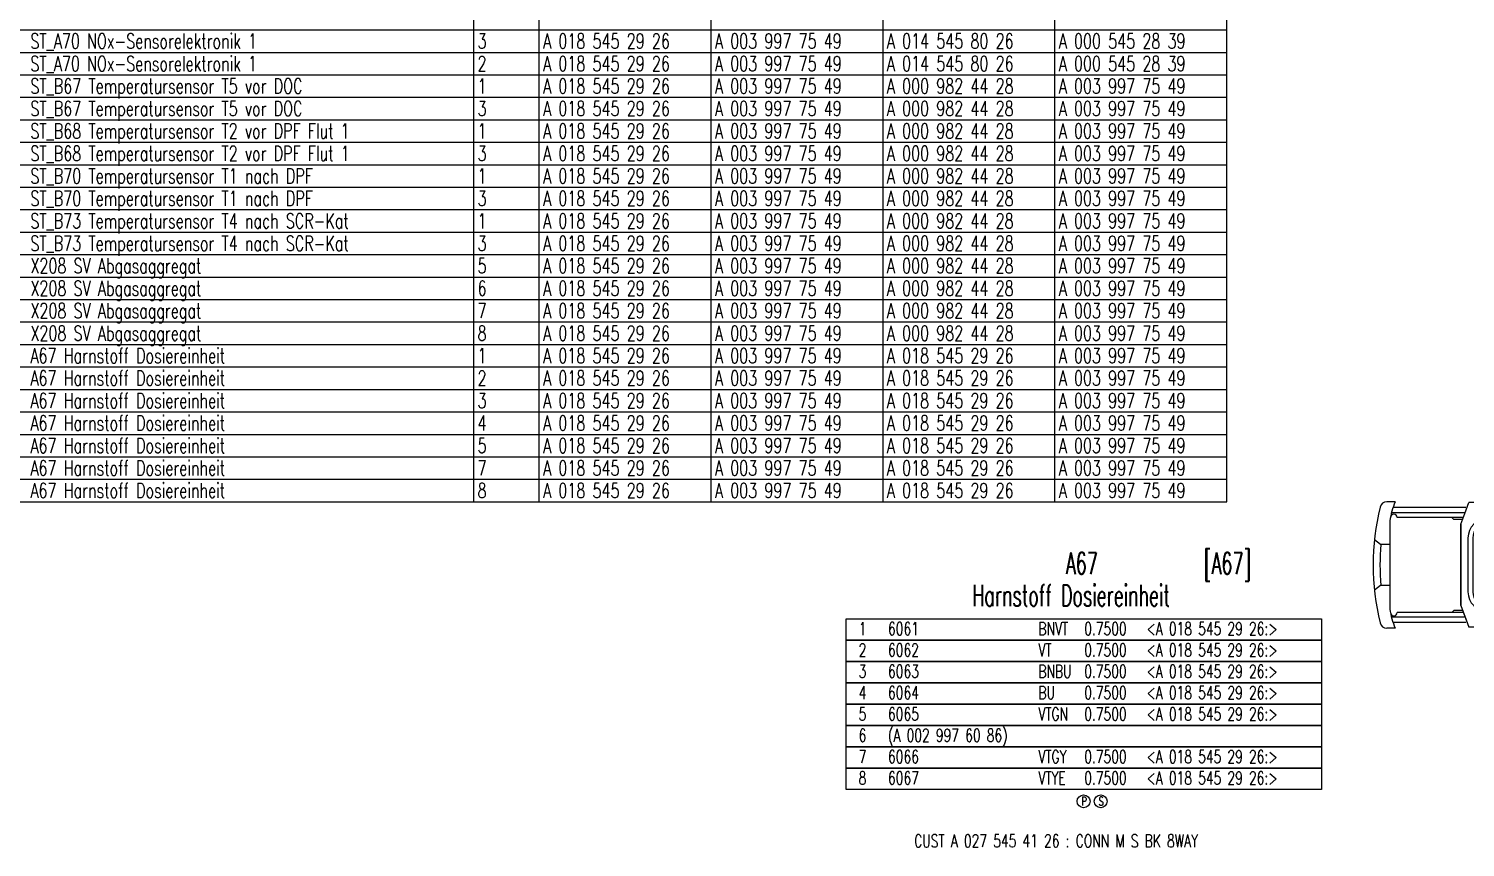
# Model space of a CAD drawing. Extents: x 69 to 1887, y 24 to 936.
# Drawn here: x 759.7 to 1095.2, y 509.4 to 700.7 of the extents above; entities that cross this region are included whole.
import ezdxf

# ---------------------------------------------------------------- set-up
doc = ezdxf.new("R2010")
doc.units = 0
doc.layers.get('0').update_dxf_attribs({"linetype": 'CONTINUOUS'})
doc.layers.add('LAYER_0', color=7, linetype='CONTINUOUS')
doc.layers.add('SYMBOLS', color=7, linetype='CONTINUOUS')
doc.styles.add('HS-COMP-DESCRIPTION', font='ROMANS.SHX', dxfattribs={"width": 0.6, "height": 5})
doc.styles.add('HS-COMPONENT-FLAGS', font='ROMANS.SHX', dxfattribs={"width": 0.7, "height": 2})
doc.styles.add('HS-PART-NO', font='ROMANS.SHX', dxfattribs={"width": 0.7, "height": 3})
doc.styles.add('HS-TABLE-WIRE', font='ROMANS.SHX', dxfattribs={"width": 0.7, "height": 3.5})
doc.styles.add('HS-WIRE', font='ROMANS.SHX', dxfattribs={"width": 0.7, "height": 3})

# ---------------------------------------------------------------- blocks, each defined once
blk = doc.blocks.new('418050050')
at = {"layer": 'LAYER_0', "color": 7}
for points in [[(-20.49, -11.01), (-22.41, -11.01)], [(-3.95, -12.31), (-20.95, -12.31)], [(25.44, -11.16), (-3.26, -11.16)], [(39.29, -12.1), (39.29, -17.96), (36.94, -17.96)], [(62.73, -12.44), (39.29, -12.44)], [(63.82, -11.83), (39.55, -11.83)], [(39.9, -11.82), (39.9, -24.51)], [(-21.73, -15.45), (-21.73, -36.09)], [(-21.53, -14.65), (-21.57, -14.65)], [(-4.33, -13.61), (-21.32, -13.61)], [(-4.58, -14.65), (-19.98, -14.65)], [(-7.24, -14.65), (-6.79, -15.17)], [(-4.68, -15.17), (-6.79, -15.17)], [(21.68, -14.88), (1.11, -14.88)], [(21.68, -16.02), (1.11, -16.02)], [(27.68, -37.78), (27.68, -13.69)], [(39.3, -15.75), (64.85, -15.75)], [(64.85, -16.81), (64.85, -14.56)], [(66.49, -16.34), (66.49, -17.38), (65.94, -17.38), (65.94, -13.95)], [(69.02, -16.07), (66.75, -16.07)], [(66.96, -26.28), (66.96, -16.07)], [(67.33, -26.28), (67.33, -16.07)], [(67.7, -26.28), (67.7, -16.07)], [(68.23, -26.28), (68.23, -16.07)], [(68.76, -26.28), (68.76, -16.07)], [(70.54, -17.36), (69.29, -17.36), (69.29, -16.34)], [(-23.88, -20.98), (-25.31, -19.91)], [(-3.46, -19.45), (-3.46, -32.02)], [(-2.31, -19.45), (-2.31, -32.02)], [(-1.29, -19.45), (-1.29, -20.88)], [(-1.17, -19.45), (-1.17, -32.02)], [(4.05, -23.76), (0.05, -23.76), (0.05, -19.76), (4.05, -19.76), (4.05, -23.76)], [(21.68, -17.05), (1.11, -17.05)], [(21.68, -17.16), (1.11, -17.16)], [(10.28, -23.76), (6.28, -23.76), (6.28, -19.76), (10.28, -19.76), (10.28, -23.76)], [(16.51, -23.76), (12.51, -23.76), (12.51, -19.76), (16.51, -19.76), (16.51, -23.76)], [(22.74, -23.76), (18.74, -23.76), (18.74, -19.76), (22.74, -19.76), (22.74, -23.76)], [(23.97, -32.02), (23.97, -19.45)], [(24.08, -20.88), (24.08, -19.45)], [(25.11, -32.02), (25.11, -19.45)], [(26.25, -32.02), (26.25, -19.45)], [(36.14, -18.76), (36.14, -26.28)], [(39.29, -17.96), (39.29, -26.28)], [(65.94, -17.38), (64.85, -16.81), (63.12, -21.36)], [(63.95, -22.65), (65.94, -17.38)], [(66.49, -17.38), (66.49, -26.28)], [(69.29, -17.36), (69.29, -26.28)], [(70.34, -17.36), (70.34, -26.28)], [(71.33, -17.98), (70.8, -17.98), (70.8, -17.63)], [(70.8, -17.98), (70.8, -26.28)], [(71.59, -26.28), (71.59, -18.24)], [(-21.75, -20.98), (-23.88, -20.98)], [(-1.97, -20.88), (-1.97, -30.59)], [(-1.29, -20.88), (-1.97, -20.88)], [(24.77, -20.88), (24.08, -20.88)], [(24.77, -30.59), (24.77, -20.88)], [(63.37, -20.72), (39.29, -20.72)], [(58.08, -23.29), (58.08, -26.28)], [(62.64, -21.7), (59.68, -21.7)], [(59.9, -22.99), (63.45, -22.99)], [(62.58, -22.99), (62.58, -26.28)], [(63.74, -22.9), (63.74, -26.28)], [(70.8, -22.31), (64.07, -22.31)], [(70.8, -22.31), (70.8, -22.58), (71.59, -22.58)], [(36.14, -33.81), (36.14, -26.28)], [(39.9, -24.51), (39.29, -24.51)], [(39.29, -34.6), (39.29, -26.28)], [(39.9, -24.51), (45, -24.51), (45, -26.28)], [(39.9, -28.06), (45, -28.06), (45, -26.28)], [(58.08, -29.28), (58.08, -26.28)], [(59.11, -26.29), (59.11, -23.79)], [(59.11, -26.27), (59.11, -28.78)], [(62.58, -29.57), (62.58, -26.28)], [(63.74, -29.66), (63.74, -26.28)], [(66.49, -35.19), (66.49, -26.28)], [(66.96, -26.28), (66.96, -36.48)], [(67.33, -26.28), (67.33, -36.48)], [(67.7, -26.28), (67.7, -36.48)], [(68.23, -26.28), (68.23, -36.48)], [(68.76, -26.28), (68.76, -36.48)], [(69.29, -35.2), (69.29, -26.28)], [(70.34, -35.2), (70.34, -26.28)], [(70.8, -34.58), (70.8, -26.28)], [(71.59, -26.28), (71.59, -34.32)], [(4.05, -27.71), (0.05, -27.71), (0.05, -31.71), (4.05, -31.71), (4.05, -27.71)], [(10.28, -27.71), (6.28, -27.71), (6.28, -31.71), (10.28, -31.71), (10.28, -27.71)], [(16.51, -27.71), (12.51, -27.71), (12.51, -31.71), (16.51, -31.71), (16.51, -27.71)], [(22.74, -27.71), (18.74, -27.71), (18.74, -31.71), (22.74, -31.71), (22.74, -27.71)], [(39.9, -28.06), (39.29, -28.06)], [(39.9, -40.74), (39.9, -28.06)], [(59.9, -29.57), (63.45, -29.57)], [(63.95, -29.91), (65.94, -35.19)], [(70.8, -30.26), (70.8, -29.98), (71.59, -29.98)], [(-23.88, -30.56), (-25.31, -31.63)], [(-21.75, -30.56), (-23.88, -30.56)], [(-1.29, -30.59), (-1.97, -30.59)], [(-1.29, -30.59), (-1.29, -32.02)], [(24.08, -32.02), (24.08, -30.59)], [(24.77, -30.59), (24.08, -30.59)], [(63.37, -31.85), (39.29, -31.85)], [(62.64, -30.87), (59.68, -30.87)], [(65.94, -35.19), (64.85, -35.76), (63.12, -31.21)], [(70.8, -30.26), (64.07, -30.26)], [(-21.53, -36.89), (-21.57, -36.89)], [(-4.58, -36.89), (-19.98, -36.89)], [(-7.24, -36.89), (-6.79, -36.37)], [(-4.68, -36.37), (-6.79, -36.37)], [(1.11, -34.31), (21.69, -34.31)], [(1.11, -34.42), (21.69, -34.42)], [(1.11, -35.45), (21.69, -35.45)], [(1.11, -36.59), (21.69, -36.59)], [(39.29, -40.47), (39.29, -34.6), (36.94, -34.6)], [(39.3, -36.81), (64.85, -36.81)], [(64.85, -35.76), (64.85, -38.01)], [(66.49, -36.22), (66.49, -35.19), (65.94, -35.19), (65.94, -38.6)], [(69.02, -36.48), (66.75, -36.48)], [(70.54, -35.2), (69.29, -35.2), (69.29, -36.22)], [(71.33, -34.58), (70.8, -34.58), (70.8, -34.94)], [(-4.33, -37.93), (-21.32, -37.93)], [(-3.95, -39.22), (-20.95, -39.22)], [(62.73, -40.13), (39.29, -40.13)], [(-20.48, -40.52), (-22.42, -40.52)], [(25.44, -40.31), (-3.26, -40.31)], [(63.82, -40.72), (39.55, -40.72)]]:
    blk.add_lwpolyline(points, dxfattribs=at)
for centre in [(2.05, -21.76), (8.28, -21.76), (14.51, -21.76), (20.74, -21.76), (2.05, -29.71), (8.28, -29.71), (14.51, -29.71), (20.74, -29.71)]:
    blk.add_circle(centre, 2.83, dxfattribs=at)
for centre, radius, start, end in [((31.71, -25.77), 57.31, 166.33, 193.66), ((-22.41, -12.6), 1.6, 90, 166.33), ((0.59, -19.33), 22.65, 158.47, 170.14), ((39.55, -12.1), 0.265, 90, 180), ((62.73, -14.56), 2.12, 0, 90), ((63.82, -13.95), 2.12, 0, 90), ((-20.75, -14.65), 0.778, 0, 180), ((1.11, -19.45), 4.57, 90, 180), ((1.11, -19.45), 3.43, 90, 180), ((21.69, -19.45), 4.57, 0, 90), ((21.69, -19.45), 3.43, 0, 90), ((66.75, -16.34), 0.265, 90, 180), ((69.02, -16.34), 0.265, 0, 90), ((1.11, -19.45), 2.4, 90, 180), ((1.11, -19.45), 2.29, 90, 180), ((21.69, -19.45), 2.4, 0, 90), ((21.69, -19.45), 2.29, 0, 90), ((36.94, -18.76), 0.794, 90, 180), ((70.54, -17.63), 0.265, 0, 90), ((71.33, -18.24), 0.265, 0, 90), ((31.71, -25.77), 55.71, 175.07, 184.92), ((59.68, -23.29), 1.59, 90, 180), ((59.9, -23.79), 0.794, 90, 180), ((62.64, -21.17), 0.53, 270, 339.011), ((63.45, -22.46), 0.53, 270, 339.241), ((59.68, -29.28), 1.59, 180, 270), ((59.9, -28.78), 0.794, 180, 270), ((63.45, -30.1), 0.53, 20.76, 90), ((1.11, -32.02), 4.57, 180, 270), ((1.11, -32.02), 3.43, 180, 270), ((1.11, -32.02), 2.4, 180, 270), ((1.11, -32.02), 2.29, 180, 270), ((21.69, -32.02), 2.29, 270, 0), ((21.69, -32.02), 3.43, 270, 0), ((21.69, -32.02), 4.57, 270, 0), ((21.69, -32.02), 2.4, 270, 0), ((62.64, -31.4), 0.53, 20.99, 90), ((0.59, -32.21), 22.65, 189.86, 201.53), ((-20.75, -36.89), 0.778, 180, 0), ((36.94, -33.81), 0.794, 180, 270), ((66.75, -36.22), 0.265, 180, 270), ((69.02, -36.22), 0.265, 270, 0), ((70.54, -34.94), 0.265, 270, 0), ((71.33, -34.32), 0.265, 270, 0), ((-22.42, -38.93), 1.6, 193.66, 270), ((62.73, -38.01), 2.12, 270, 0), ((63.82, -38.6), 2.12, 270, 0), ((39.55, -40.47), 0.265, 180, 270)]:
    blk.add_arc(centre, radius, start, end, dxfattribs=at)
at = {"layer": 'SYMBOLS', "color": 7}
for points in [[(-4.19, -13.7), (-3.26, -11.16)], [(-4.19, -13.71), (-3.26, -11.17)], [(-5.12, -16.24), (-4.19, -13.7)], [(-5.12, -16.24), (-5.12, -25.73)], [(-5.11, -16.25), (-4.65, -14.97)], [(-5.11, -20.52), (-5.11, -16.25)], [(-4.65, -14.97), (-4.19, -13.71)], [(-5.12, -25.73), (-5.11, -20.52)], [(-5.12, -25.73), (-5.11, -30.96)], [(-5.12, -35.23), (-5.12, -25.73)], [(-5.11, -30.96), (-5.11, -35.22)], [(-5.12, -35.23), (-4.19, -37.77)], [(-5.11, -35.22), (-4.65, -36.5)], [(-4.65, -36.5), (-4.19, -37.76)], [(-4.19, -37.76), (-3.26, -40.3)], [(-4.19, -37.77), (-3.26, -40.31)]]:
    blk.add_lwpolyline(points, dxfattribs=at)
for centre, start, end in [((25.13, -13.69), 359.96, 82.96), ((25.13, -37.78), 277.041, 0.04)]:
    blk.add_arc(centre, 2.55, start, end, dxfattribs=at)
at = {"layer": 'LAYER_0', "color": 7}
for s, p in [('4', (1.69, -18.67)), ('3', (7.89, -18.63)), ('2', (13.96, -18.67)), ('1', (20.57, -18.53)), ('8', (1.74, -34.06)), ('7', (7.71, -34.26)), ('6', (14.28, -34.16)), ('5', (20.34, -34.19))]:
    blk.add_text(s, height=1.2, dxfattribs=at).set_placement(p)

msp = doc.modelspace()

# ---------------------------------------------------------------- linework, layer by layer
at = {"color": 250, "linetype": 'Continuous'}
for points in [[(863.67, 590.13), (863.67, 826.38)], [(878.95, 590.13), (878.95, 826.38)], [(919.08, 590.13), (919.08, 826.38)], [(959.22, 590.13), (959.22, 826.38)], [(999.35, 590.13), (999.35, 826.38)], [(1039.48, 590.13), (1039.48, 826.38)], [(528.72, 700.38), (1039.48, 700.38)], [(528.72, 695.13), (1039.48, 695.13)], [(528.72, 689.88), (1039.48, 689.88)], [(528.72, 684.63), (1039.48, 684.63)], [(528.72, 679.38), (1039.48, 679.38)], [(528.72, 674.13), (1039.48, 674.13)], [(528.72, 668.88), (1039.48, 668.88)], [(528.72, 663.63), (1039.48, 663.63)], [(528.72, 658.38), (1039.48, 658.38)], [(528.72, 653.13), (1039.48, 653.13)], [(528.72, 647.88), (1039.48, 647.88)], [(528.72, 642.63), (1039.48, 642.63)], [(528.72, 637.38), (1039.48, 637.38)], [(528.72, 632.13), (1039.48, 632.13)], [(528.72, 626.88), (1039.48, 626.88)], [(528.72, 621.63), (1039.48, 621.63)], [(528.72, 616.38), (1039.48, 616.38)], [(528.72, 611.13), (1039.48, 611.13)], [(528.72, 605.88), (1039.48, 605.88)], [(528.72, 600.63), (1039.48, 600.63)], [(528.72, 595.38), (1039.48, 595.38)], [(528.72, 590.13), (1039.48, 590.13)], [(950.59, 557.76), (950.59, 562.74), (1061.59, 562.74), (1061.59, 557.76), (950.59, 557.76)], [(950.59, 552.78), (950.59, 557.76), (1061.59, 557.76), (1061.59, 552.78), (950.59, 552.78)], [(950.59, 547.8), (950.59, 552.78), (1061.59, 552.78), (1061.59, 547.8), (950.59, 547.8)], [(950.59, 542.82), (950.59, 547.8), (1061.59, 547.8), (1061.59, 542.82), (950.59, 542.82)], [(950.59, 537.84), (950.59, 542.82), (1061.59, 542.82), (1061.59, 537.84), (950.59, 537.84)], [(950.59, 532.86), (950.59, 537.84), (1061.59, 537.84), (1061.59, 532.86), (950.59, 532.86)], [(950.59, 527.88), (950.59, 532.86), (1061.59, 532.86), (1061.59, 527.88), (950.59, 527.88)], [(950.59, 522.9), (950.59, 527.88), (1061.59, 527.88), (1061.59, 522.9), (950.59, 522.9)]]:
    msp.add_lwpolyline(points, dxfattribs=at)
for centre in [(1006.04, 520.15), (1010.04, 520.15)]:
    msp.add_circle(centre, 1.5, dxfattribs=at)

# ---------------------------------------------------------------- block references
at = {"color": 1, "lineweight": 20}
msp.add_blockref('418050050', (1099.25, 601.12), dxfattribs=at)

# ---------------------------------------------------------------- texts
at = {"color": 7, "linetype": 'Continuous'}
for s, height, style, width, p in [('ST_A70 NOx-Sensorelektronik 1     ', 3.5, 'HS-TABLE-WIRE', 0.7, (760.13, 696.01)), ('3', 3.5, 'HS-TABLE-WIRE', 0.7, (864.54, 696.01)), ('A 018 545 29 26', 3.5, 'HS-TABLE-WIRE', 0.7, (879.83, 696.01)), ('A 003 997 75 49', 3.5, 'HS-TABLE-WIRE', 0.7, (919.96, 696.01)), ('A 014 545 80 26', 3.5, 'HS-TABLE-WIRE', 0.7, (960.09, 696.01)), ('A 000 545 28 39', 3.5, 'HS-TABLE-WIRE', 0.7, (1000.23, 696.01)), ('ST_A70 NOx-Sensorelektronik 1     ', 3.5, 'HS-TABLE-WIRE', 0.7, (760.13, 690.76)), ('2', 3.5, 'HS-TABLE-WIRE', 0.7, (864.54, 690.76)), ('A 018 545 29 26', 3.5, 'HS-TABLE-WIRE', 0.7, (879.83, 690.76)), ('A 003 997 75 49', 3.5, 'HS-TABLE-WIRE', 0.7, (919.96, 690.76)), ('A 014 545 80 26', 3.5, 'HS-TABLE-WIRE', 0.7, (960.09, 690.76)), ('A 000 545 28 39', 3.5, 'HS-TABLE-WIRE', 0.7, (1000.23, 690.76)), ('ST_B67 Temperatursensor T5 vor DOC     ', 3.5, 'HS-TABLE-WIRE', 0.7, (760.13, 685.51)), ('1', 3.5, 'HS-TABLE-WIRE', 0.7, (864.54, 685.51)), ('A 018 545 29 26', 3.5, 'HS-TABLE-WIRE', 0.7, (879.83, 685.51)), ('A 003 997 75 49', 3.5, 'HS-TABLE-WIRE', 0.7, (919.96, 685.51)), ('A 000 982 44 28', 3.5, 'HS-TABLE-WIRE', 0.7, (960.09, 685.51)), ('A 003 997 75 49', 3.5, 'HS-TABLE-WIRE', 0.7, (1000.23, 685.51)), ('ST_B67 Temperatursensor T5 vor DOC     ', 3.5, 'HS-TABLE-WIRE', 0.7, (760.13, 680.26)), ('3', 3.5, 'HS-TABLE-WIRE', 0.7, (864.54, 680.26)), ('A 018 545 29 26', 3.5, 'HS-TABLE-WIRE', 0.7, (879.83, 680.26)), ('A 003 997 75 49', 3.5, 'HS-TABLE-WIRE', 0.7, (919.96, 680.26)), ('A 000 982 44 28', 3.5, 'HS-TABLE-WIRE', 0.7, (960.09, 680.26)), ('A 003 997 75 49', 3.5, 'HS-TABLE-WIRE', 0.7, (1000.23, 680.26)), ('ST_B68 Temperatursensor T2 vor DPF Flut 1     ', 3.5, 'HS-TABLE-WIRE', 0.7, (760.13, 675.01)), ('1', 3.5, 'HS-TABLE-WIRE', 0.7, (864.54, 675.01)), ('A 018 545 29 26', 3.5, 'HS-TABLE-WIRE', 0.7, (879.83, 675.01)), ('A 003 997 75 49', 3.5, 'HS-TABLE-WIRE', 0.7, (919.96, 675.01)), ('A 000 982 44 28', 3.5, 'HS-TABLE-WIRE', 0.7, (960.09, 675.01)), ('A 003 997 75 49', 3.5, 'HS-TABLE-WIRE', 0.7, (1000.23, 675.01)), ('ST_B68 Temperatursensor T2 vor DPF Flut 1     ', 3.5, 'HS-TABLE-WIRE', 0.7, (760.13, 669.76)), ('3', 3.5, 'HS-TABLE-WIRE', 0.7, (864.54, 669.76)), ('A 018 545 29 26', 3.5, 'HS-TABLE-WIRE', 0.7, (879.83, 669.76)), ('A 003 997 75 49', 3.5, 'HS-TABLE-WIRE', 0.7, (919.96, 669.76)), ('A 000 982 44 28', 3.5, 'HS-TABLE-WIRE', 0.7, (960.09, 669.76)), ('A 003 997 75 49', 3.5, 'HS-TABLE-WIRE', 0.7, (1000.23, 669.76)), ('ST_B70 Temperatursensor T1 nach DPF     ', 3.5, 'HS-TABLE-WIRE', 0.7, (760.13, 664.51)), ('1', 3.5, 'HS-TABLE-WIRE', 0.7, (864.54, 664.51)), ('A 018 545 29 26', 3.5, 'HS-TABLE-WIRE', 0.7, (879.83, 664.51)), ('A 003 997 75 49', 3.5, 'HS-TABLE-WIRE', 0.7, (919.96, 664.51)), ('A 000 982 44 28', 3.5, 'HS-TABLE-WIRE', 0.7, (960.09, 664.51)), ('A 003 997 75 49', 3.5, 'HS-TABLE-WIRE', 0.7, (1000.23, 664.51)), ('ST_B70 Temperatursensor T1 nach DPF     ', 3.5, 'HS-TABLE-WIRE', 0.7, (760.13, 659.26)), ('3', 3.5, 'HS-TABLE-WIRE', 0.7, (864.54, 659.26)), ('A 018 545 29 26', 3.5, 'HS-TABLE-WIRE', 0.7, (879.83, 659.26)), ('A 003 997 75 49', 3.5, 'HS-TABLE-WIRE', 0.7, (919.96, 659.26)), ('A 000 982 44 28', 3.5, 'HS-TABLE-WIRE', 0.7, (960.09, 659.26)), ('A 003 997 75 49', 3.5, 'HS-TABLE-WIRE', 0.7, (1000.23, 659.26)), ('ST_B73 Temperatursensor T4 nach SCR-Kat     ', 3.5, 'HS-TABLE-WIRE', 0.7, (760.13, 654.01)), ('1', 3.5, 'HS-TABLE-WIRE', 0.7, (864.54, 654.01)), ('A 018 545 29 26', 3.5, 'HS-TABLE-WIRE', 0.7, (879.83, 654.01)), ('A 003 997 75 49', 3.5, 'HS-TABLE-WIRE', 0.7, (919.96, 654.01)), ('A 000 982 44 28', 3.5, 'HS-TABLE-WIRE', 0.7, (960.09, 654.01)), ('A 003 997 75 49', 3.5, 'HS-TABLE-WIRE', 0.7, (1000.23, 654.01)), ('ST_B73 Temperatursensor T4 nach SCR-Kat     ', 3.5, 'HS-TABLE-WIRE', 0.7, (760.13, 648.76)), ('3', 3.5, 'HS-TABLE-WIRE', 0.7, (864.54, 648.76)), ('A 018 545 29 26', 3.5, 'HS-TABLE-WIRE', 0.7, (879.83, 648.76)), ('A 003 997 75 49', 3.5, 'HS-TABLE-WIRE', 0.7, (919.96, 648.76)), ('A 000 982 44 28', 3.5, 'HS-TABLE-WIRE', 0.7, (960.09, 648.76)), ('A 003 997 75 49', 3.5, 'HS-TABLE-WIRE', 0.7, (1000.23, 648.76)), ('X208 SV Abgasaggregat     ', 3.5, 'HS-TABLE-WIRE', 0.7, (760.13, 643.51)), ('5', 3.5, 'HS-TABLE-WIRE', 0.7, (864.54, 643.51)), ('A 018 545 29 26', 3.5, 'HS-TABLE-WIRE', 0.7, (879.83, 643.51)), ('A 003 997 75 49', 3.5, 'HS-TABLE-WIRE', 0.7, (919.96, 643.51)), ('A 000 982 44 28', 3.5, 'HS-TABLE-WIRE', 0.7, (960.09, 643.51)), ('A 003 997 75 49', 3.5, 'HS-TABLE-WIRE', 0.7, (1000.23, 643.51)), ('X208 SV Abgasaggregat     ', 3.5, 'HS-TABLE-WIRE', 0.7, (760.13, 638.26)), ('6', 3.5, 'HS-TABLE-WIRE', 0.7, (864.54, 638.26)), ('A 018 545 29 26', 3.5, 'HS-TABLE-WIRE', 0.7, (879.83, 638.26)), ('A 003 997 75 49', 3.5, 'HS-TABLE-WIRE', 0.7, (919.96, 638.26)), ('A 000 982 44 28', 3.5, 'HS-TABLE-WIRE', 0.7, (960.09, 638.26)), ('A 003 997 75 49', 3.5, 'HS-TABLE-WIRE', 0.7, (1000.23, 638.26)), ('X208 SV Abgasaggregat     ', 3.5, 'HS-TABLE-WIRE', 0.7, (760.13, 633.01)), ('7', 3.5, 'HS-TABLE-WIRE', 0.7, (864.54, 633.01)), ('A 018 545 29 26', 3.5, 'HS-TABLE-WIRE', 0.7, (879.83, 633.01)), ('A 003 997 75 49', 3.5, 'HS-TABLE-WIRE', 0.7, (919.96, 633.01)), ('A 000 982 44 28', 3.5, 'HS-TABLE-WIRE', 0.7, (960.09, 633.01)), ('A 003 997 75 49', 3.5, 'HS-TABLE-WIRE', 0.7, (1000.23, 633.01)), ('X208 SV Abgasaggregat     ', 3.5, 'HS-TABLE-WIRE', 0.7, (760.13, 627.76)), ('8', 3.5, 'HS-TABLE-WIRE', 0.7, (864.54, 627.76)), ('A 018 545 29 26', 3.5, 'HS-TABLE-WIRE', 0.7, (879.83, 627.76)), ('A 003 997 75 49', 3.5, 'HS-TABLE-WIRE', 0.7, (919.96, 627.76)), ('A 000 982 44 28', 3.5, 'HS-TABLE-WIRE', 0.7, (960.09, 627.76)), ('A 003 997 75 49', 3.5, 'HS-TABLE-WIRE', 0.7, (1000.23, 627.76)), ('A67 Harnstoff Dosiereinheit     ', 3.5, 'HS-TABLE-WIRE', 0.7, (760.13, 622.51)), ('1', 3.5, 'HS-TABLE-WIRE', 0.7, (864.54, 622.51)), ('A 018 545 29 26', 3.5, 'HS-TABLE-WIRE', 0.7, (879.83, 622.51)), ('A 003 997 75 49', 3.5, 'HS-TABLE-WIRE', 0.7, (919.96, 622.51)), ('A 018 545 29 26', 3.5, 'HS-TABLE-WIRE', 0.7, (960.09, 622.51)), ('A 003 997 75 49', 3.5, 'HS-TABLE-WIRE', 0.7, (1000.23, 622.51)), ('A67 Harnstoff Dosiereinheit     ', 3.5, 'HS-TABLE-WIRE', 0.7, (760.13, 617.26)), ('2', 3.5, 'HS-TABLE-WIRE', 0.7, (864.54, 617.26)), ('A 018 545 29 26', 3.5, 'HS-TABLE-WIRE', 0.7, (879.83, 617.26)), ('A 003 997 75 49', 3.5, 'HS-TABLE-WIRE', 0.7, (919.96, 617.26)), ('A 018 545 29 26', 3.5, 'HS-TABLE-WIRE', 0.7, (960.09, 617.26)), ('A 003 997 75 49', 3.5, 'HS-TABLE-WIRE', 0.7, (1000.23, 617.26)), ('A67 Harnstoff Dosiereinheit     ', 3.5, 'HS-TABLE-WIRE', 0.7, (760.13, 612.01)), ('3', 3.5, 'HS-TABLE-WIRE', 0.7, (864.54, 612.01)), ('A 018 545 29 26', 3.5, 'HS-TABLE-WIRE', 0.7, (879.83, 612.01)), ('A 003 997 75 49', 3.5, 'HS-TABLE-WIRE', 0.7, (919.96, 612.01)), ('A 018 545 29 26', 3.5, 'HS-TABLE-WIRE', 0.7, (960.09, 612.01)), ('A 003 997 75 49', 3.5, 'HS-TABLE-WIRE', 0.7, (1000.23, 612.01)), ('A67 Harnstoff Dosiereinheit     ', 3.5, 'HS-TABLE-WIRE', 0.7, (760.13, 606.76)), ('4', 3.5, 'HS-TABLE-WIRE', 0.7, (864.54, 606.76)), ('A 018 545 29 26', 3.5, 'HS-TABLE-WIRE', 0.7, (879.83, 606.76)), ('A 003 997 75 49', 3.5, 'HS-TABLE-WIRE', 0.7, (919.96, 606.76)), ('A 018 545 29 26', 3.5, 'HS-TABLE-WIRE', 0.7, (960.09, 606.76)), ('A 003 997 75 49', 3.5, 'HS-TABLE-WIRE', 0.7, (1000.23, 606.76)), ('A67 Harnstoff Dosiereinheit     ', 3.5, 'HS-TABLE-WIRE', 0.7, (760.13, 601.51)), ('5', 3.5, 'HS-TABLE-WIRE', 0.7, (864.54, 601.51)), ('A 018 545 29 26', 3.5, 'HS-TABLE-WIRE', 0.7, (879.83, 601.51)), ('A 003 997 75 49', 3.5, 'HS-TABLE-WIRE', 0.7, (919.96, 601.51)), ('A 018 545 29 26', 3.5, 'HS-TABLE-WIRE', 0.7, (960.09, 601.51)), ('A 003 997 75 49', 3.5, 'HS-TABLE-WIRE', 0.7, (1000.23, 601.51)), ('A67 Harnstoff Dosiereinheit     ', 3.5, 'HS-TABLE-WIRE', 0.7, (760.13, 596.26)), ('7', 3.5, 'HS-TABLE-WIRE', 0.7, (864.54, 596.26)), ('A 018 545 29 26', 3.5, 'HS-TABLE-WIRE', 0.7, (879.83, 596.26)), ('A 003 997 75 49', 3.5, 'HS-TABLE-WIRE', 0.7, (919.96, 596.26)), ('A 018 545 29 26', 3.5, 'HS-TABLE-WIRE', 0.7, (960.09, 596.26)), ('A 003 997 75 49', 3.5, 'HS-TABLE-WIRE', 0.7, (1000.23, 596.26)), ('A67 Harnstoff Dosiereinheit     ', 3.5, 'HS-TABLE-WIRE', 0.7, (760.13, 591.01)), ('8', 3.5, 'HS-TABLE-WIRE', 0.7, (864.54, 591.01)), ('A 018 545 29 26', 3.5, 'HS-TABLE-WIRE', 0.7, (879.83, 591.01)), ('A 003 997 75 49', 3.5, 'HS-TABLE-WIRE', 0.7, (919.96, 591.01)), ('A 018 545 29 26', 3.5, 'HS-TABLE-WIRE', 0.7, (960.09, 591.01)), ('A 003 997 75 49', 3.5, 'HS-TABLE-WIRE', 0.7, (1000.23, 591.01)), ('A67', 5, 'HS-COMP-DESCRIPTION', 0.6, (1001.9, 573.24)), (' [A67]', 5, 'HS-COMP-DESCRIPTION', 0.6, (1032.04, 573.24)), ('Harnstoff Dosiereinheit', 5, 'HS-COMP-DESCRIPTION', 0.6, (980.04, 565.74)), (' 1  ', 3, 'HS-WIRE', 0.7, (952.09, 558.96)), ('6061 ', 3, 'HS-WIRE', 0.7, (960.39, 558.96)), ('BNVT ', 3, 'HS-WIRE', 0.7, (995.49, 558.96)), ('0.7500 ', 3, 'HS-WIRE', 0.7, (1006.19, 558.96)), (' <A 018 545 29 26:>  ', 3, 'HS-WIRE', 0.7, (1019.29, 558.96)), (' 2  ', 3, 'HS-WIRE', 0.7, (952.09, 553.98)), ('6062 ', 3, 'HS-WIRE', 0.7, (960.39, 553.98)), ('VT ', 3, 'HS-WIRE', 0.7, (995.49, 553.98)), ('0.7500 ', 3, 'HS-WIRE', 0.7, (1006.19, 553.98)), (' <A 018 545 29 26:>  ', 3, 'HS-WIRE', 0.7, (1019.29, 553.98)), (' 3  ', 3, 'HS-WIRE', 0.7, (952.09, 549)), ('6063 ', 3, 'HS-WIRE', 0.7, (960.39, 549)), ('BNBU ', 3, 'HS-WIRE', 0.7, (995.49, 549)), ('0.7500 ', 3, 'HS-WIRE', 0.7, (1006.19, 549)), (' <A 018 545 29 26:>  ', 3, 'HS-WIRE', 0.7, (1019.29, 549)), (' 4  ', 3, 'HS-WIRE', 0.7, (952.09, 544.02)), ('6064 ', 3, 'HS-WIRE', 0.7, (960.39, 544.02)), ('BU ', 3, 'HS-WIRE', 0.7, (995.49, 544.02)), ('0.7500 ', 3, 'HS-WIRE', 0.7, (1006.19, 544.02)), (' <A 018 545 29 26:>  ', 3, 'HS-WIRE', 0.7, (1019.29, 544.02)), (' 5  ', 3, 'HS-WIRE', 0.7, (952.09, 539.04)), ('6065 ', 3, 'HS-WIRE', 0.7, (960.39, 539.04)), ('VTGN ', 3, 'HS-WIRE', 0.7, (995.49, 539.04)), ('0.7500 ', 3, 'HS-WIRE', 0.7, (1006.19, 539.04)), (' <A 018 545 29 26:>  ', 3, 'HS-WIRE', 0.7, (1019.29, 539.04)), (' 6  ', 3, 'HS-WIRE', 0.7, (952.09, 534.06)), ('(A 002 997 60 86) ', 3, 'HS-WIRE', 0.7, (960.39, 534.06)), (' 7  ', 3, 'HS-WIRE', 0.7, (952.09, 529.08)), ('6066 ', 3, 'HS-WIRE', 0.7, (960.39, 529.08)), ('VTGY ', 3, 'HS-WIRE', 0.7, (995.49, 529.08)), ('0.7500 ', 3, 'HS-WIRE', 0.7, (1006.19, 529.08)), (' <A 018 545 29 26:>  ', 3, 'HS-WIRE', 0.7, (1019.29, 529.08)), (' 8  ', 3, 'HS-WIRE', 0.7, (952.09, 524.1)), ('6067 ', 3, 'HS-WIRE', 0.7, (960.39, 524.1)), ('VTYE ', 3, 'HS-WIRE', 0.7, (995.49, 524.1)), ('0.7500 ', 3, 'HS-WIRE', 0.7, (1006.19, 524.1)), (' <A 018 545 29 26:>  ', 3, 'HS-WIRE', 0.7, (1019.29, 524.1)), ('CUST A 027 545 41 26 : CONN M S BK 8WAY', 3, 'HS-PART-NO', 0.7, (966.49, 509.4))]:
    msp.add_text(s, height=height, dxfattribs=dict(at, style=style, width=width)).set_placement(p)
at = {"color": 250, "linetype": 'Continuous', "style": 'HS-COMPONENT-FLAGS', "width": 0.7}
for s, p in [('P', (1005.54, 519.15)), ('S', (1009.54, 519.15))]:
    msp.add_text(s, height=2, dxfattribs=at).set_placement(p)

doc.saveas('drawing.dxf')
